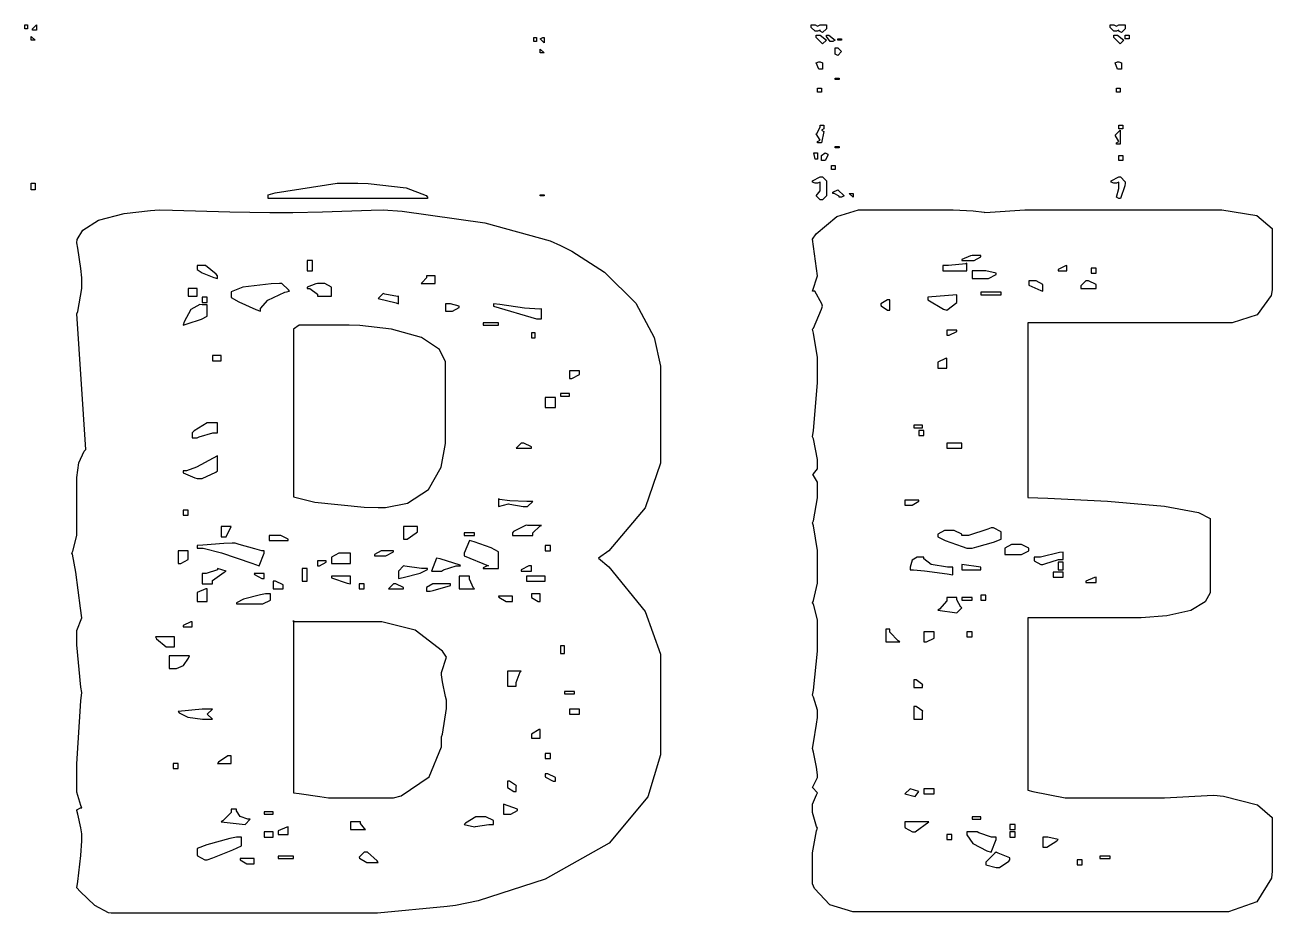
# Model space of a CAD drawing. Extents: x 97 to 264, y 28 to 329.
# Drawn here: x 97.68 to 132.43, y 159.28 to 184.01 of the extents above; entities that cross this region are included whole.
import ezdxf

# ---------------------------------------------------------------- set-up
doc = ezdxf.new("R2010")
doc.units = 0
doc.header["$MEASUREMENT"] = 0

msp = doc.modelspace()

# ---------------------------------------------------------------- linework, layer by layer
at = {"color": 32}
for points in [[(97.683, 184.01), (97.755, 184.01), (97.755, 183.903), (97.683, 183.903), (97.683, 184.01)], [(98.002, 184.01), (98.002, 183.867), (97.896, 183.867), (97.896, 183.903), (98.002, 184.01)], [(119.592, 184.01), (119.698, 184.01), (119.768, 183.974), (119.838, 184.01), (120.015, 184.01), (120.015, 183.903), (119.908, 183.797), (119.838, 183.833), (119.838, 183.867), (119.768, 183.833), (119.698, 183.833), (119.592, 183.938), (119.592, 184.01)], [(127.918, 184.01), (128.022, 184.01), (128.094, 183.974), (128.165, 184.01), (128.341, 184.01), (128.341, 183.903), (128.235, 183.797), (128.165, 183.833), (128.165, 183.867), (128.094, 183.833), (128.022, 183.833), (127.918, 183.938), (127.918, 184.01)], [(97.86, 183.691), (97.966, 183.585), (97.86, 183.585), (97.86, 183.691)], [(111.867, 183.657), (111.937, 183.657), (111.937, 183.551), (111.867, 183.551), (111.867, 183.657)], [(112.147, 183.657), (112.147, 183.515), (112.043, 183.621), (112.113, 183.657), (112.147, 183.657)], [(119.732, 183.727), (119.838, 183.727), (120.015, 183.585), (119.908, 183.48), (119.732, 183.657), (119.732, 183.727)], [(120.015, 183.727), (120.085, 183.727), (120.261, 183.585), (120.191, 183.551), (120.121, 183.551), (120.015, 183.691), (120.015, 183.727)], [(120.333, 183.621), (120.438, 183.621), (120.438, 183.585), (120.333, 183.585), (120.333, 183.621)], [(128.022, 183.727), (128.129, 183.727), (128.305, 183.585), (128.199, 183.48), (128.022, 183.657), (128.022, 183.727)], [(128.341, 183.727), (128.447, 183.727), (128.447, 183.621), (128.341, 183.621), (128.341, 183.727)], [(112.043, 183.338), (112.147, 183.232), (112.043, 183.232), (112.043, 183.338)], [(120.261, 183.374), (120.333, 183.374), (120.438, 183.268), (120.333, 183.162), (120.261, 183.198), (120.261, 183.374)], [(119.838, 182.985), (119.908, 182.951), (119.908, 182.775), (119.804, 182.775), (119.732, 182.951), (119.804, 182.985), (119.838, 182.985)], [(128.165, 182.985), (128.235, 182.951), (128.235, 182.775), (128.129, 182.775), (128.058, 182.951), (128.129, 182.985), (128.165, 182.985)], [(120.261, 182.527), (120.367, 182.527), (120.367, 182.492), (120.261, 182.492), (120.261, 182.527)], [(119.768, 182.246), (119.874, 182.246), (119.874, 182.14), (119.768, 182.14), (119.768, 182.246)], [(128.094, 182.246), (128.199, 182.246), (128.199, 182.14), (128.094, 182.14), (128.094, 182.246)], [(119.838, 181.222), (119.944, 181.222), (119.944, 181.115), (119.874, 181.081), (119.944, 181.045), (119.874, 180.728), (119.768, 180.728), (119.768, 180.763), (119.838, 180.799), (119.732, 180.975), (119.75, 180.985), (119.838, 181.162), (119.838, 181.222)], [(128.199, 181.081), (128.199, 180.692), (128.094, 180.692), (128.094, 180.728), (128.165, 180.763), (128.058, 180.939), (128.199, 181.081)], [(128.165, 181.222), (128.271, 181.222), (128.271, 181.115), (128.165, 181.115), (128.165, 181.222)], [(119.662, 180.446), (119.768, 180.446), (119.768, 180.269), (119.698, 180.269), (119.662, 180.446)], [(119.98, 180.446), (120.051, 180.41), (120.051, 180.376), (119.98, 180.233), (119.874, 180.233), (119.874, 180.376), (119.98, 180.446)], [(120.261, 180.622), (120.367, 180.622), (120.367, 180.586), (120.261, 180.586), (120.261, 180.622)], [(128.165, 180.376), (128.271, 180.376), (128.271, 180.233), (128.165, 180.233), (128.165, 180.376)], [(120.157, 180.093), (120.261, 180.093), (120.261, 179.987), (120.157, 179.987), (120.157, 180.093)], [(119.838, 179.776), (119.908, 179.776), (120.015, 179.67), (120.015, 179.247), (119.908, 179.141), (119.838, 179.141), (119.732, 179.247), (119.838, 179.388), (119.838, 179.634), (119.768, 179.6), (119.698, 179.6), (119.628, 179.634), (119.628, 179.67), (119.838, 179.776)], [(128.165, 179.776), (128.209, 179.776), (128.341, 179.644), (128.341, 179.6), (128.331, 179.529), (128.206, 179.175), (128.165, 179.175), (128.094, 179.211), (128.165, 179.458), (128.165, 179.634), (128.094, 179.6), (128.022, 179.6), (127.952, 179.634), (127.952, 179.67), (128.165, 179.776)], [(97.86, 179.6), (97.966, 179.6), (97.966, 179.423), (97.86, 179.423), (97.86, 179.6)], [(106.962, 179.6), (107.243, 179.591), (108.301, 179.471), (108.867, 179.265), (108.902, 179.211), (108.902, 179.175), (104.458, 179.175), (104.458, 179.281), (104.651, 179.335), (106.383, 179.6), (106.962, 179.6)], [(120.333, 179.423), (120.51, 179.247), (120.438, 179.211), (120.367, 179.211), (120.367, 179.239), (120.235, 179.317), (120.191, 179.317), (120.191, 179.352), (120.333, 179.423)], [(120.65, 179.317), (120.756, 179.317), (120.756, 179.211), (120.65, 179.317)], [(112.043, 179.281), (112.147, 179.281), (112.147, 179.247), (112.043, 179.247), (112.043, 179.281)]]:
    msp.add_lwpolyline(points, close=True, dxfattribs=at)
at = {"color": 7}
for points in [[(101.424, 178.858), (101.793, 178.85), (103.39, 178.81), (104.508, 178.788), (104.881, 178.788), (105.152, 178.788), (105.97, 178.81), (107.331, 178.85), (107.667, 178.858), (108.197, 178.824), (110.494, 178.497), (112.314, 177.994), (112.606, 177.87), (112.926, 177.715), (113.83, 177.125), (114.701, 176.266), (115.22, 175.302), (115.394, 174.504), (115.394, 174.236), (115.394, 172.226), (115.394, 171.81), (114.966, 170.56), (113.955, 169.369), (113.665, 169.157), (113.955, 168.92), (114.966, 167.676), (115.394, 166.485), (115.394, 166.088), (115.394, 164.078), (115.394, 163.687), (115.036, 162.518), (113.964, 161.229), (112.178, 160.219), (110.313, 159.621), (109.678, 159.492), (109.448, 159.457), (107.503, 159.279), (106.856, 159.279), (100.083, 159.279), (100.011, 159.289), (99.632, 159.487), (99.219, 159.88), (99.131, 159.985), (99.157, 160.161), (99.24, 160.88), (99.271, 161.294), (99.271, 161.432), (99.271, 161.487), (99.24, 161.652), (99.157, 162.031), (99.131, 162.137), (99.131, 162.155), (99.235, 162.208), (99.271, 162.208), (99.245, 162.27), (99.131, 162.646), (99.131, 162.771), (99.131, 163.432), (99.245, 165.188), (99.271, 165.417), (99.245, 165.567), (99.131, 166.752), (99.131, 167.146), (99.271, 167.499), (99.235, 167.773), (99.103, 168.77), (99.006, 169.271), (98.99, 169.297), (99.016, 169.359), (99.131, 169.789), (99.131, 169.933), (99.131, 171.274), (99.131, 171.409), (99.187, 171.812), (99.333, 172.139), (99.377, 172.192), (99.131, 175.966), (99.157, 176.028), (99.271, 176.669), (99.271, 176.882), (99.271, 176.969), (99.24, 177.227), (99.157, 177.792), (99.131, 177.94), (99.136, 178.033), (99.295, 178.297), (99.734, 178.572), (100.445, 178.761), (101.178, 178.847), (101.424, 178.858)], [(121.109, 178.858), (123.366, 178.858), (123.551, 178.858), (124.106, 178.836), (124.406, 178.798), (124.424, 178.788), (124.573, 178.798), (125.546, 178.858), (125.871, 178.858), (130.704, 178.858), (131.028, 178.858), (132.004, 178.7), (132.432, 178.343), (132.432, 178.223), (132.432, 176.635), (132.406, 176.477), (132.013, 175.94), (131.323, 175.719), (131.093, 175.719), (125.625, 175.719), (125.625, 170.851), (126.18, 170.834), (127.846, 170.751), (129.433, 170.612), (130.386, 170.434), (130.704, 170.27), (130.704, 170.215), (130.704, 168.275), (130.704, 168.194), (130.57, 167.946), (130.169, 167.703), (129.498, 167.551), (128.787, 167.499), (128.552, 167.499), (125.625, 167.499), (125.625, 162.701), (125.765, 162.667), (126.664, 162.49), (126.964, 162.49), (128.976, 162.49), (129.433, 162.49), (130.624, 162.552), (130.81, 162.56), (131.083, 162.534), (132.03, 162.296), (132.432, 161.939), (132.432, 161.819), (132.432, 160.444), (132.414, 160.251), (132.009, 159.589), (131.215, 159.315), (130.951, 159.315), (120.967, 159.315), (120.752, 159.315), (120.111, 159.505), (119.68, 159.959), (119.628, 160.091), (119.628, 160.726), (119.628, 160.956), (119.741, 161.564), (119.768, 161.642), (119.741, 161.687), (119.628, 162.078), (119.628, 162.208), (119.628, 162.314), (119.741, 162.57), (119.768, 162.631), (119.628, 162.771), (119.768, 163.054), (119.768, 163.127), (119.736, 163.342), (119.654, 163.761), (119.628, 163.865), (119.654, 164.016), (119.736, 164.536), (119.768, 164.723), (119.768, 164.783), (119.768, 164.925), (119.654, 165.286), (119.628, 165.347), (119.654, 165.489), (119.768, 166.573), (119.768, 166.934), (119.768, 167.287), (119.768, 167.447), (119.654, 167.878), (119.628, 167.922), (119.654, 167.984), (119.768, 168.468), (119.768, 168.628), (119.768, 169.121), (119.768, 169.377), (119.654, 170.066), (119.628, 170.145), (119.654, 170.199), (119.768, 170.846), (119.768, 171.061), (119.768, 171.203), (119.768, 171.275), (119.654, 171.468), (119.628, 171.486), (119.654, 171.512), (119.768, 171.651), (119.768, 171.697), (119.768, 171.909), (119.654, 172.482), (119.628, 172.544), (119.654, 172.712), (119.768, 174.042), (119.768, 174.485), (119.768, 174.749), (119.654, 175.428), (119.628, 175.543), (119.654, 175.569), (119.882, 176.098), (119.908, 176.177), (119.891, 176.248), (119.692, 176.601), (119.628, 176.601), (119.768, 177.024), (119.628, 178.047), (119.732, 178.197), (120.301, 178.678), (120.906, 178.858), (121.109, 178.858)], [(123.789, 177.447), (124.072, 177.447), (124.132, 177.447), (124.318, 177.553), (124.318, 177.588), (124.072, 177.588), (124.027, 177.58), (123.789, 177.48), (123.789, 177.447)], [(102.482, 177.307), (102.482, 177.235), (102.482, 177.203), (102.618, 177.108), (102.949, 176.98), (103.047, 176.954), (103.047, 177.024), (103.011, 177.068), (102.719, 177.307), (102.622, 177.307), (102.482, 177.307)], [(105.551, 177.165), (105.693, 177.165), (105.693, 177.447), (105.551, 177.447), (105.551, 177.165)], [(123.26, 177.307), (123.26, 177.165), (123.931, 177.165), (123.931, 177.377), (123.895, 177.36), (123.419, 177.307), (123.26, 177.307)], [(126.471, 177.165), (126.717, 177.165), (126.717, 177.307), (126.673, 177.298), (126.471, 177.199), (126.471, 177.165)], [(127.389, 177.094), (127.529, 177.094), (127.529, 177.235), (127.389, 177.235), (127.389, 177.094)], [(108.868, 177.024), (108.868, 176.972), (108.752, 176.839), (108.726, 176.812), (109.115, 176.812), (109.115, 177.024), (108.868, 177.024)], [(124.072, 177.165), (124.072, 176.954), (124.46, 176.954), (124.531, 176.954), (124.743, 177.06), (124.743, 177.094), (124.46, 177.165), (124.072, 177.165)], [(125.659, 176.882), (125.659, 176.812), (125.659, 176.76), (125.986, 176.619), (126.048, 176.601), (126.048, 176.742), (126.048, 176.778), (125.862, 176.882), (125.801, 176.882), (125.659, 176.882)], [(127.247, 176.882), (127.106, 176.742), (127.106, 176.671), (127.529, 176.671), (127.529, 176.742), (127.529, 176.778), (127.317, 176.882), (127.247, 176.882)], [(102.235, 176.459), (102.482, 176.459), (102.482, 176.671), (102.235, 176.671), (102.235, 176.459)], [(103.434, 176.529), (103.434, 176.459), (103.434, 176.421), (103.641, 176.302), (104.114, 176.09), (104.246, 176.036), (104.246, 176.115), (104.453, 176.346), (104.925, 176.567), (105.058, 176.601), (105.03, 176.637), (104.838, 176.812), (104.775, 176.812), (104.545, 176.804), (103.759, 176.711), (103.434, 176.575), (103.434, 176.529)], [(105.551, 176.671), (105.621, 176.671), (105.833, 176.513), (105.833, 176.459), (106.222, 176.459), (106.222, 176.671), (106.222, 176.707), (106.036, 176.812), (105.974, 176.812), (105.833, 176.812), (105.789, 176.804), (105.551, 176.705), (105.551, 176.671)], [(107.667, 176.529), (107.527, 176.389), (107.527, 176.389), (108.029, 176.275), (108.09, 176.248), (108.09, 176.459), (108.064, 176.451), (107.712, 176.513), (107.667, 176.529)], [(124.318, 176.495), (124.883, 176.495), (124.883, 176.565), (124.318, 176.565), (124.318, 176.495)], [(102.093, 175.647), (102.208, 175.683), (102.6, 175.816), (102.765, 175.902), (102.765, 175.93), (102.765, 176.213), (102.622, 176.213), (102.561, 176.222), (102.304, 176.09), (102.12, 175.745), (102.093, 175.647)], [(102.622, 176.283), (102.765, 176.283), (102.765, 176.425), (102.622, 176.425), (102.622, 176.283)], [(109.397, 176.248), (109.397, 176.036), (109.538, 176.036), (109.598, 176.036), (109.784, 176.142), (109.784, 176.177), (109.538, 176.248), (109.397, 176.248)], [(110.736, 176.248), (110.736, 176.177), (111.937, 175.824), (112.077, 175.824), (112.077, 176.106), (112.033, 176.098), (111.604, 176.126), (110.913, 176.222), (110.736, 176.248)], [(121.532, 176.213), (121.54, 176.186), (121.718, 176.072), (121.779, 176.072), (121.779, 176.353), (121.716, 176.353), (121.532, 176.248), (121.532, 176.213)], [(122.837, 176.425), (122.837, 176.353), (122.837, 176.353), (123.278, 176.098), (123.366, 176.072), (123.649, 176.283), (123.649, 176.495), (122.837, 176.425)], [(105.164, 175.507), (105.164, 170.921), (105.164, 170.871), (105.762, 170.718), (107.138, 170.586), (107.527, 170.568), (107.73, 170.568), (108.34, 170.695), (108.924, 171.071), (109.277, 171.699), (109.397, 172.359), (109.397, 172.579), (109.397, 174.519), (109.397, 174.632), (109.23, 174.97), (108.73, 175.309), (107.894, 175.536), (107.01, 175.636), (106.715, 175.647), (105.374, 175.647), (105.321, 175.647), (105.164, 175.543), (105.164, 175.507)], [(110.455, 175.647), (110.878, 175.647), (110.878, 175.719), (110.455, 175.719), (110.455, 175.647)], [(123.366, 175.507), (123.366, 175.367), (123.436, 175.367), (123.649, 175.472), (123.649, 175.507), (123.366, 175.507)], [(111.795, 175.295), (111.901, 175.295), (111.901, 175.437), (111.795, 175.437), (111.795, 175.295)], [(102.905, 174.661), (103.152, 174.661), (103.152, 174.801), (102.905, 174.801), (102.905, 174.661)], [(123.119, 174.589), (123.119, 174.449), (123.366, 174.449), (123.366, 174.731), (123.33, 174.723), (123.119, 174.624), (123.119, 174.589)], [(112.853, 174.378), (112.853, 174.166), (112.923, 174.166), (113.135, 174.274), (113.135, 174.308), (113.135, 174.378), (112.853, 174.378)], [(112.606, 173.673), (112.853, 173.673), (112.853, 173.743), (112.606, 173.743), (112.606, 173.673)], [(112.183, 173.354), (112.466, 173.354), (112.466, 173.637), (112.183, 173.637), (112.183, 173.354)], [(102.342, 172.649), (102.342, 172.508), (102.482, 172.508), (102.534, 172.536), (102.919, 172.649), (103.047, 172.649), (103.047, 172.931), (102.905, 172.931), (102.763, 172.931), (102.402, 172.703), (102.342, 172.649)], [(122.45, 172.791), (122.696, 172.791), (122.696, 172.861), (122.45, 172.861), (122.45, 172.791)], [(122.59, 172.579), (122.731, 172.579), (122.731, 172.721), (122.59, 172.721), (122.59, 172.579)], [(111.514, 172.368), (111.372, 172.226), (111.795, 172.226), (111.795, 172.262), (111.584, 172.368), (111.514, 172.368)], [(123.366, 172.226), (123.789, 172.226), (123.789, 172.368), (123.366, 172.368), (123.366, 172.226)], [(102.093, 171.59), (102.093, 171.538), (102.42, 171.398), (102.482, 171.38), (102.622, 171.38), (102.622, 171.38), (103.003, 171.556), (103.047, 171.59), (103.047, 172.015), (102.931, 171.945), (102.464, 171.698), (102.186, 171.59), (102.093, 171.59)], [(110.878, 170.815), (110.878, 170.604), (111.161, 170.674), (111.195, 170.666), (111.566, 170.604), (111.69, 170.604), (111.831, 170.744), (111.671, 170.744), (111.195, 170.754), (110.905, 170.798), (110.878, 170.815)], [(122.202, 170.78), (122.202, 170.638), (122.344, 170.638), (122.404, 170.638), (122.59, 170.746), (122.59, 170.78), (122.202, 170.78)], [(102.093, 170.356), (102.235, 170.356), (102.235, 170.498), (102.093, 170.498), (102.093, 170.356)], [(103.152, 170.039), (103.152, 169.756), (103.294, 169.756), (103.434, 170.039), (103.152, 170.039)], [(108.233, 170.039), (108.233, 169.686), (108.329, 169.686), (108.584, 169.864), (108.62, 169.898), (108.62, 170.039), (108.233, 170.039)], [(111.265, 169.863), (111.265, 169.792), (111.831, 169.792), (111.831, 169.864), (112.033, 170.048), (112.077, 170.075), (111.69, 170.075), (111.646, 170.084), (111.3, 169.907), (111.265, 169.863)], [(123.789, 169.792), (123.789, 169.828), (123.578, 169.933), (123.508, 169.933), (123.366, 169.933), (123.304, 169.933), (123.119, 169.828), (123.119, 169.792), (123.119, 169.759), (123.326, 169.656), (123.799, 169.484), (123.931, 169.44), (124.072, 169.44), (124.204, 169.475), (124.675, 169.607), (124.883, 169.694), (124.883, 169.722), (124.883, 169.863), (124.883, 169.898), (124.671, 170.003), (124.601, 170.003), (124.513, 169.969), (123.97, 169.792), (123.789, 169.792)], [(102.482, 169.51), (102.482, 169.44), (102.651, 169.44), (103.16, 169.313), (104.007, 169.025), (104.21, 168.945), (104.352, 169.297), (104.352, 169.369), (104.286, 169.369), (104.092, 169.423), (103.655, 169.546), (103.54, 169.58), (103.46, 169.58), (103.222, 169.572), (102.64, 169.528), (102.482, 169.51)], [(104.492, 169.792), (104.492, 169.65), (105.022, 169.65), (105.022, 169.686), (104.81, 169.792), (104.739, 169.792), (104.492, 169.792)], [(109.926, 169.792), (110.207, 169.792), (110.207, 169.863), (109.926, 169.863), (109.926, 169.792)], [(110.067, 169.65), (109.926, 169.297), (109.926, 169.227), (110.596, 168.945), (110.56, 168.945), (110.455, 168.892), (110.455, 168.874), (110.878, 168.874), (110.878, 169.297), (110.878, 169.336), (110.67, 169.449), (110.199, 169.616), (110.067, 169.65)], [(101.953, 169.369), (101.953, 169.017), (102.023, 169.017), (102.235, 169.122), (102.235, 169.157), (102.235, 169.369), (101.953, 169.369)], [(106.222, 169.157), (106.222, 169.017), (106.751, 169.017), (106.751, 169.297), (106.503, 169.297), (106.433, 169.297), (106.222, 169.193), (106.222, 169.157)], [(107.421, 169.227), (107.667, 169.227), (107.738, 169.227), (107.95, 169.335), (107.95, 169.369), (107.667, 169.369), (107.605, 169.369), (107.421, 169.263), (107.421, 169.227)], [(112.183, 169.369), (112.324, 169.369), (112.324, 169.51), (112.183, 169.51), (112.183, 169.369)], [(124.99, 169.404), (124.99, 169.263), (125.377, 169.263), (125.447, 169.263), (125.659, 169.369), (125.659, 169.404), (125.659, 169.44), (125.447, 169.546), (125.377, 169.546), (125.236, 169.546), (125.174, 169.546), (124.99, 169.44), (124.99, 169.404)], [(125.801, 169.193), (125.801, 169.121), (125.801, 169.087), (125.986, 168.981), (126.048, 168.981), (126.1, 169.008), (126.483, 169.121), (126.611, 169.121), (126.611, 169.333), (126.514, 169.317), (125.979, 169.193), (125.801, 169.193)], [(105.833, 169.087), (105.833, 168.945), (105.894, 168.945), (106.08, 169.052), (106.08, 169.087), (105.833, 169.087)], [(108.233, 168.945), (108.09, 168.804), (108.09, 168.592), (108.223, 168.62), (108.694, 168.748), (108.902, 168.843), (108.902, 168.874), (108.734, 168.874), (108.267, 168.936), (108.233, 168.945)], [(109.149, 169.157), (109.008, 168.804), (109.291, 168.804), (109.343, 168.832), (109.7, 168.945), (109.82, 168.945), (109.81, 168.963), (109.255, 169.14), (109.149, 169.157)], [(111.514, 168.804), (111.795, 168.804), (111.795, 168.945), (111.724, 168.945), (111.514, 168.84), (111.514, 168.804)], [(122.344, 168.84), (122.443, 168.84), (122.745, 168.81), (123.375, 168.726), (123.542, 168.698), (123.542, 168.91), (123.391, 168.91), (122.937, 168.986), (122.731, 169.142), (122.731, 169.193), (122.59, 169.193), (122.542, 169.193), (122.4, 169.11), (122.344, 168.908), (122.344, 168.84)], [(123.789, 168.981), (123.789, 168.84), (124.318, 168.84), (124.318, 168.91), (123.789, 168.981)], [(126.471, 168.84), (126.611, 168.84), (126.611, 169.051), (126.471, 169.051), (126.471, 168.84)], [(103.047, 168.874), (103.047, 168.84), (102.729, 168.734), (102.622, 168.734), (102.622, 168.451), (102.905, 168.451), (102.905, 168.54), (103.232, 168.77), (103.294, 168.804), (103.047, 168.874)], [(104.069, 168.734), (104.078, 168.708), (104.283, 168.592), (104.352, 168.592), (104.352, 168.734), (104.069, 168.734)], [(105.41, 168.522), (105.551, 168.522), (105.551, 168.874), (105.41, 168.874), (105.41, 168.522)], [(106.222, 168.664), (106.222, 168.611), (106.663, 168.469), (106.751, 168.451), (106.751, 168.664), (106.222, 168.664)], [(109.784, 168.664), (109.784, 168.311), (110.207, 168.311), (110.181, 168.329), (110.067, 168.581), (110.067, 168.664), (109.784, 168.664)], [(111.654, 168.522), (112.183, 168.522), (112.183, 168.664), (111.654, 168.664), (111.654, 168.522)], [(126.33, 168.628), (126.611, 168.628), (126.611, 168.768), (126.33, 168.768), (126.33, 168.628)], [(127.247, 168.487), (127.529, 168.487), (127.529, 168.628), (127.485, 168.62), (127.247, 168.52), (127.247, 168.487)], [(102.482, 168.169), (102.482, 167.958), (102.765, 167.958), (102.765, 168.311), (102.72, 168.303), (102.482, 168.203), (102.482, 168.169)], [(104.599, 168.522), (104.599, 168.311), (104.881, 168.311), (104.881, 168.381), (104.881, 168.417), (104.669, 168.522), (104.599, 168.522)], [(106.998, 168.311), (107.138, 168.311), (107.138, 168.451), (106.998, 168.451), (106.998, 168.311)], [(107.95, 168.451), (107.81, 168.311), (108.233, 168.311), (108.233, 168.347), (108.02, 168.451), (107.95, 168.451)], [(108.868, 168.311), (108.868, 168.239), (108.972, 168.239), (109.061, 168.257), (109.538, 168.403), (109.538, 168.451), (109.115, 168.451), (109.052, 168.451), (108.868, 168.347), (108.868, 168.311)], [(103.576, 167.886), (104.246, 167.886), (104.316, 167.886), (104.528, 167.994), (104.528, 168.028), (104.528, 168.169), (104.386, 168.169), (104.244, 168.143), (103.769, 168.016), (103.576, 167.919), (103.576, 167.886)], [(110.878, 168.099), (110.887, 168.073), (111.092, 167.958), (111.161, 167.958), (111.265, 167.958), (111.265, 168.099), (110.878, 168.099)], [(111.795, 168.169), (111.795, 168.099), (111.795, 168.064), (111.981, 167.958), (112.043, 167.958), (112.043, 168.169), (111.795, 168.169)], [(123.366, 168.063), (123.366, 167.974), (123.164, 167.738), (123.119, 167.71), (123.649, 167.64), (123.789, 167.782), (123.763, 167.799), (123.649, 167.998), (123.649, 168.063), (123.366, 168.063)], [(123.789, 168.063), (123.789, 167.992), (124.072, 167.992), (124.072, 168.063), (123.789, 168.063)], [(124.318, 167.992), (124.46, 167.992), (124.46, 168.135), (124.318, 168.135), (124.318, 167.992)], [(102.093, 167.253), (102.342, 167.253), (102.342, 167.393), (102.306, 167.385), (102.093, 167.285), (102.093, 167.253)], [(105.164, 167.429), (105.164, 162.631), (105.322, 162.604), (105.904, 162.522), (106.142, 162.49), (106.222, 162.49), (107.95, 162.49), (108.17, 162.544), (108.95, 163.072), (109.291, 163.905), (109.291, 164.182), (109.317, 164.262), (109.431, 164.971), (109.431, 165.206), (109.404, 165.312), (109.321, 165.713), (109.291, 165.916), (109.291, 165.982), (109.431, 166.405), (109.316, 166.573), (108.558, 167.152), (107.625, 167.393), (107.315, 167.393), (105.164, 167.393), (105.164, 167.429)], [(121.672, 167.181), (121.672, 166.828), (122.061, 166.828), (122.017, 166.864), (121.779, 167.102), (121.779, 167.181), (121.672, 167.181)], [(101.317, 166.97), (101.352, 166.918), (101.617, 166.688), (101.706, 166.688), (101.847, 166.688), (101.847, 166.97), (101.317, 166.97)], [(122.731, 167.11), (122.731, 166.828), (122.801, 166.828), (123.013, 166.936), (123.013, 166.97), (123.013, 167.11), (122.731, 167.11)], [(123.931, 166.97), (124.072, 166.97), (124.072, 167.11), (123.931, 167.11), (123.931, 166.97)], [(112.606, 166.511), (112.713, 166.511), (112.713, 166.723), (112.606, 166.723), (112.606, 166.511)], [(101.706, 166.441), (101.706, 166.088), (101.847, 166.088), (101.909, 166.088), (102.097, 166.172), (102.243, 166.38), (102.27, 166.441), (101.706, 166.441)], [(111.125, 166.018), (111.125, 165.593), (111.372, 165.593), (111.372, 165.699), (111.486, 166), (111.514, 166.018), (111.125, 166.018)], [(122.45, 165.77), (122.45, 165.559), (122.696, 165.559), (122.696, 165.629), (122.698, 165.633), (122.512, 165.77), (122.45, 165.77)], [(112.713, 165.383), (112.995, 165.383), (112.995, 165.453), (112.713, 165.453), (112.713, 165.383)], [(101.953, 164.888), (101.979, 164.853), (102.225, 164.731), (102.629, 164.677), (102.765, 164.677), (102.905, 164.677), (102.765, 164.817), (102.905, 164.96), (102.622, 164.96), (101.953, 164.888)], [(112.853, 164.817), (113.135, 164.817), (113.135, 164.96), (112.853, 164.96), (112.853, 164.817)], [(122.45, 165.03), (122.45, 164.677), (122.696, 164.677), (122.696, 164.888), (122.701, 164.902), (122.512, 165.03), (122.45, 165.03)], [(111.795, 164.218), (111.795, 164.148), (112.043, 164.148), (112.043, 164.394), (112.007, 164.386), (111.795, 164.261), (111.795, 164.218)], [(112.183, 163.583), (112.324, 163.583), (112.324, 163.725), (112.183, 163.725), (112.183, 163.583)], [(101.812, 163.3), (101.953, 163.3), (101.953, 163.442), (101.812, 163.442), (101.812, 163.3)], [(103.047, 163.442), (103.434, 163.442), (103.434, 163.653), (103.336, 163.653), (103.081, 163.478), (103.047, 163.442)], [(112.183, 163.16), (112.183, 163.09), (112.191, 163.063), (112.397, 162.947), (112.466, 162.947), (112.466, 163.019), (112.466, 163.055), (112.254, 163.16), (112.183, 163.16)], [(111.125, 162.947), (111.125, 162.807), (111.125, 162.772), (111.31, 162.667), (111.372, 162.667), (111.372, 162.807), (111.376, 162.821), (111.187, 162.947), (111.125, 162.947)], [(122.344, 162.737), (122.202, 162.595), (122.484, 162.524), (122.59, 162.667), (122.344, 162.737)], [(122.731, 162.595), (123.013, 162.595), (123.013, 162.737), (122.731, 162.737), (122.731, 162.595)], [(111.019, 162.314), (111.019, 162.031), (111.161, 162.031), (111.221, 162.031), (111.408, 162.137), (111.408, 162.172), (111.019, 162.314)], [(103.434, 162.172), (103.434, 162.083), (103.196, 161.846), (103.152, 161.819), (103.823, 161.749), (103.963, 161.889), (103.892, 161.889), (103.677, 161.965), (103.576, 162.121), (103.576, 162.172), (103.434, 162.172)], [(104.352, 162.031), (104.599, 162.031), (104.599, 162.101), (104.352, 162.101), (104.352, 162.031)], [(109.926, 161.749), (110.207, 161.678), (110.242, 161.688), (110.612, 161.749), (110.736, 161.749), (110.736, 161.819), (110.736, 161.855), (110.526, 161.961), (110.455, 161.961), (110.349, 161.961), (110.243, 161.961), (109.96, 161.785), (109.926, 161.749)], [(124.072, 161.889), (124.318, 161.889), (124.318, 161.961), (124.072, 161.961), (124.072, 161.889)], [(104.739, 161.536), (104.739, 161.466), (105.022, 161.466), (105.022, 161.678), (104.977, 161.67), (104.739, 161.571), (104.739, 161.536)], [(106.751, 161.819), (106.751, 161.608), (107.174, 161.608), (107.147, 161.634), (107.032, 161.773), (107.032, 161.819), (106.751, 161.819)], [(122.202, 161.819), (122.202, 161.678), (122.21, 161.652), (122.415, 161.536), (122.484, 161.536), (122.873, 161.819), (122.202, 161.819)], [(125.13, 161.608), (125.272, 161.608), (125.272, 161.749), (125.13, 161.749), (125.13, 161.608)], [(102.482, 161.043), (102.482, 160.903), (102.49, 160.876), (102.695, 160.76), (102.765, 160.76), (102.923, 160.814), (103.478, 161.039), (103.717, 161.148), (103.717, 161.183), (103.717, 161.396), (103.576, 161.396), (103.39, 161.352), (102.751, 161.181), (102.482, 161.078), (102.482, 161.043)], [(104.352, 161.396), (104.599, 161.396), (104.599, 161.536), (104.352, 161.536), (104.352, 161.396)], [(123.366, 161.326), (123.508, 161.326), (123.508, 161.466), (123.366, 161.466), (123.366, 161.326)], [(123.931, 161.536), (123.931, 161.457), (124.094, 161.215), (124.485, 161.008), (124.601, 160.973), (124.743, 161.326), (124.743, 161.396), (124.611, 161.396), (124.266, 161.51), (124.214, 161.536), (123.931, 161.536)], [(125.13, 161.396), (125.272, 161.396), (125.272, 161.536), (125.13, 161.536), (125.13, 161.396)], [(126.048, 161.396), (126.048, 161.113), (126.153, 161.113), (126.435, 161.291), (126.471, 161.326), (126.188, 161.396), (126.048, 161.396)], [(107.138, 160.973), (106.998, 160.831), (107.006, 160.805), (107.211, 160.69), (107.28, 160.69), (107.527, 160.69), (107.5, 160.734), (107.228, 160.973), (107.138, 160.973)], [(124.743, 160.973), (124.699, 160.938), (124.46, 160.7), (124.46, 160.62), (124.743, 160.55), (124.839, 160.55), (125.094, 160.726), (125.13, 160.76), (125.13, 160.814), (124.803, 160.947), (124.743, 160.973)], [(103.681, 160.796), (103.681, 160.762), (103.867, 160.654), (103.929, 160.654), (104.069, 160.654), (104.069, 160.796), (103.681, 160.796)], [(104.739, 160.796), (105.164, 160.796), (105.164, 160.867), (104.739, 160.867), (104.739, 160.796)], [(127, 160.62), (127.14, 160.62), (127.14, 160.76), (127, 160.76), (127, 160.62)], [(127.635, 160.796), (127.918, 160.796), (127.918, 160.867), (127.635, 160.867), (127.635, 160.796)]]:
    msp.add_lwpolyline(points, close=True, dxfattribs=at)

doc.saveas('drawing.dxf')
